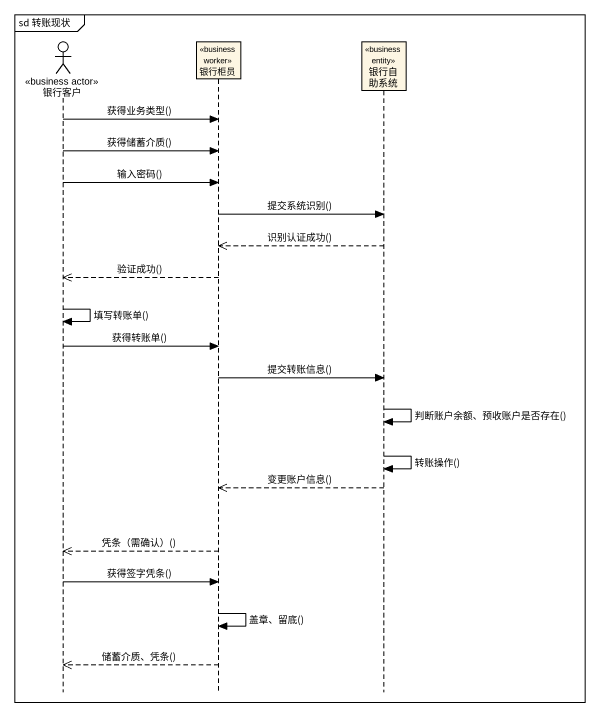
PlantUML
@startuml
mainframe sd 转账现状
hide footbox
actor 银行客户 <<business actor>>
participant 银行柜员 <<business worker>>
participant 银行自助系统 <<business entity>>

银行客户 -> 银行柜员 : 获得业务类型()
银行客户 -> 银行柜员 : 获得储蓄介质()
银行客户 -> 银行柜员 : 输入密码()
银行柜员 -> 银行自助系统 : 提交系统识别()
银行自助系统 -->> 银行柜员 : 识别认证成功()
银行柜员 -->> 银行客户 : 验证成功()
银行客户 -> 银行客户 : 填写转账单()
银行客户 -> 银行柜员 : 获得转账单()
银行柜员 -> 银行自助系统 : 提交转账信息()
银行自助系统 -> 银行自助系统 : 判断账户余额、预收账户是否存在()
银行自助系统 -> 银行自助系统 : 转账操作()
银行自助系统 -->> 银行柜员 : 变更账户信息()
银行柜员 -->> 银行客户 : 凭条（需确认）()
银行客户 -> 银行柜员 : 获得签字凭条()
银行柜员 -> 银行柜员 : 盖章、留底()
银行柜员 -->> 银行客户 : 储蓄介质、凭条()
@enduml
